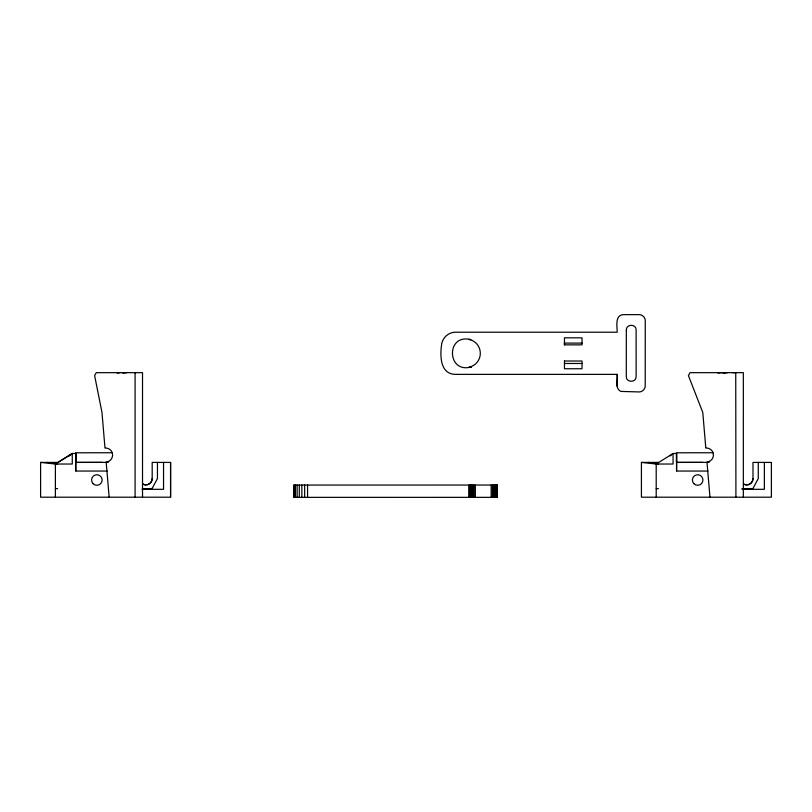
<?xml version="1.0" encoding="UTF-8"?>
<svg xmlns="http://www.w3.org/2000/svg" width="812" height="812" viewBox="0 0 812 812"><rect width="100%" height="100%" fill="white"/><g stroke="black" fill="none" stroke-linecap="round" stroke-linejoin="round"><path stroke-width="1.22" d="M55.389 497.198L55.389 464.028L72.258 453.482L75.77 453.482L75.77 471.051L107.143 471.051M75.76 470.95L75.77 453.482M151.661 489.311L157.457 478.572L157.457 462.414M170.571 497.198L170.571 462.414M564.462 344.856L564.472 337.822L582.042 337.833L582.031 344.856L564.462 344.856L564.462 343.1L582.031 343.1M656.208 497.198L656.208 464.028L673.067 453.482L676.589 453.482L676.579 471.051L707.952 471.051M676.569 470.95L676.579 453.482M752.48 489.311L758.276 478.572L758.276 462.414M152.179 478.572L151.966 480.207A6.323 6.323 0 0 1 142.699 484.053A6.323 6.323 0 0 0 152.189 478.572L152.189 462.414L170.581 462.414L170.581 497.198L40.6 497.198L40.6 462.414L57.672 462.414M752.998 478.572L752.785 480.207A6.323 6.323 0 0 1 743.508 484.053A6.323 6.323 0 0 0 752.998 478.572L752.998 462.414L771.4 462.414L771.38 497.198L641.419 497.198L641.419 462.414L658.491 462.414M69.385 455.918L72.258 453.482L72.258 464.028L55.389 464.028L40.6 462.414M670.194 455.918L673.067 453.482L673.067 464.028L656.208 464.028L641.419 462.414M72.258 453.482L55.389 464.028L57.601 464.028M471.396 366.973L468.93 367.227L471.457 366.841C446.813 374.271 445.686 333.194 470.767 339.629L468.94 339.355M117.222 373.094L120.125 372.678M718.031 373.094L720.498 372.667M470.818 366.892L469.762 367.044A14.24 14.24 0 0 0 469.772 339.538L470.219 339.609M122.856 373.134L126.621 372.667M723.665 373.134L727.43 372.667M135.096 372.667L135.096 497.198M709.962 497.198L706.978 461.987L708.216 461.825A7.024 7.024 0 0 0 706.389 448.011L705.801 448.082L702.786 412.466L688.414 375.58L690.017 372.678L743.335 372.667L743.345 497.198M101.926 462.383L75.648 462.434L75.638 452.791L112.127 452.751M702.735 462.383L676.467 462.434L676.457 452.791L712.936 452.751M564.462 363.482L582.021 363.482M720.944 372.678L723.989 372.667M732.8 372.667L735.905 372.667M617.161 374.373L455.532 374.373C440.063 374.22 440.002 355.91 441.576 344.795C442.246 337.843 448.569 332.149 455.552 332.209L617.181 332.209C617.221 326.728 614.674 315.117 623.332 314.64L639.145 314.64C642.201 314.609 644.972 317.106 645.256 320.151L645.225 386.431C644.931 389.476 642.16 391.963 639.105 391.942L620.794 391.404C614.461 388.309 618.115 379.681 617.161 374.373L617.181 386.431M47.228 462.414L57.216 463.49M75.76 462.383L108.27 462.383M676.579 462.383L709.079 462.383M656.208 464.028L658.42 464.028M55.389 488.611L57.601 488.611M142.384 488.611L151.661 488.611M742.036 488.611L752.48 488.611M656.208 488.611L658.41 488.611M142.08 489.311L163.547 489.321L163.547 462.414M742.036 489.311L764.366 489.321L764.376 462.414M735.916 497.198L735.743 372.667M648.443 462.414L658.035 463.49M109.153 497.198L106.169 461.987L107.397 461.825A7.024 7.024 0 0 0 105.58 448.011L104.992 448.082L101.977 412.466L94.628 375.58L96.232 372.678L142.516 372.667L142.526 497.198M496.985 485.048L497.015 497.35M496.487 485.048L496.487 497.35M495.736 485.048L495.736 497.35M494.782 485.048L494.782 497.35M493.666 485.048L493.666 497.35M492.448 485.048L492.448 497.35M491.169 485.048L491.169 497.35M475.355 485.048L475.355 497.35M474.076 485.048L474.076 497.35M472.858 485.048L472.858 497.35M471.742 485.058L471.742 497.35M470.787 485.058L470.787 497.35M470.026 485.058L470.026 497.35M469.509 485.058L469.509 497.35M307.575 485.058L307.575 497.36M304.652 485.058L304.652 497.36M301.861 485.058L301.861 497.36M299.313 485.058L299.313 497.36M297.131 485.058L297.131 497.36M295.406 485.058L295.406 497.36M294.198 485.058L294.208 497.36M564.462 361.015L564.452 368.749L582.021 368.749L582.031 361.015L564.462 361.015M626.336 330.098L626.285 376.484C626.032 382.817 636.385 382.807 636.131 376.484L636.121 329.591C635.786 323.602 626.022 324.069 626.336 330.098M497.279 485.048L293.589 485.058L293.599 497.36L497.279 497.35L497.279 485.048M469.234 497.35L469.234 485.058L469.204 497.35M93.126 483.739A5.268 5.268 0 0 0 101.947 481.374A5.268 5.268 0 0 0 95.491 474.918A5.268 5.268 0 0 0 93.126 483.739M693.935 483.739A5.268 5.268 0 0 0 702.756 481.374A5.268 5.268 0 0 0 696.3 474.918A5.268 5.268 0 0 0 693.935 483.739"/></g></svg>
